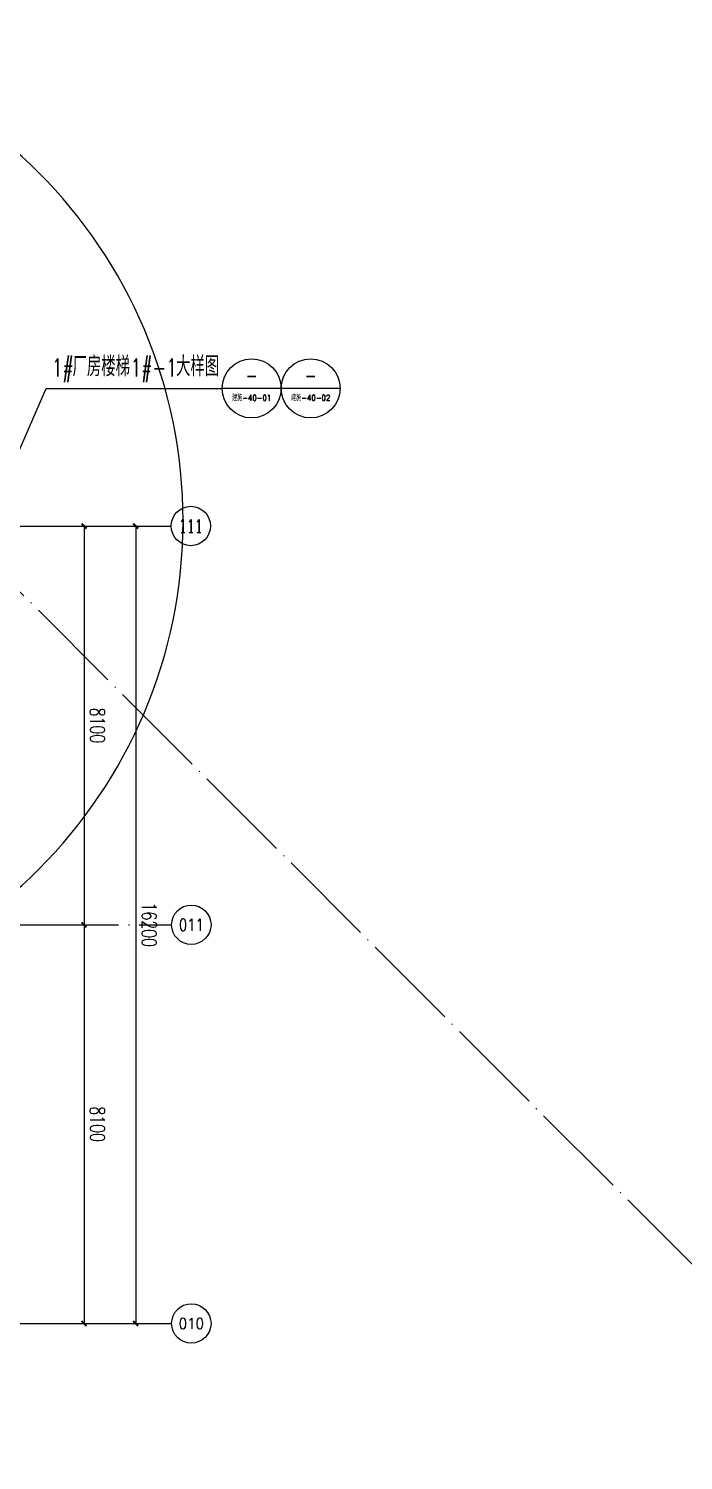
# Model space of a CAD drawing. Extents: x -1313754 to 847533, y 489853 to 941203.
# Drawn here: x -157341 to -144037, y 842840 to 871925 of the extents above; entities that cross this region are included whole.
import ezdxf
from ezdxf.enums import TextEntityAlignment as Align

# ---------------------------------------------------------------- set-up
doc = ezdxf.new("R2010")
doc.units = 0
doc.header["$LTSCALE"] = 1000
doc.header["$MEASUREMENT"] = 0
doc.linetypes.add('DOTE', pattern=[2.42, 2, -0.2, 0.02, -0.2])
doc.layers.get('Defpoints').update_dxf_attribs({"color": 210})
for name, color, linetype in [('A-AXIS-D', 1, 'Continuous'), ('A-AXIS-DOTE', 14, 'DOTE'), ('A-AXIS-DP', 126, 'Continuous'), ('A-AXIS-SYMB', 3, 'Continuous'), ('A-LIN-V', 9, 'Continuous'), ('AS-WALL', 40, 'Continuous'), ('PUB_TEXT', 7, 'Continuous'), ('SB_ZF消火栓', 10, 'Continuous')]:
    doc.layers.add(name, color=color, linetype=linetype)
doc.styles.add('_TCH_AXIS', font='COMPLEX', dxfattribs={"bigfont": 'GBCBIG'})
doc.styles.add('_TCH_DIM', font='SIMPLEX', dxfattribs={"bigfont": 'GBCBIG'})
doc.styles.add('_TCH_DIM_T3', font='SIMPLEX', dxfattribs={"width": 0.705882, "bigfont": 'GBCBIG'})
doc.styles.add('A-DIM_T3', font='SIMPLEX', dxfattribs={"width": 0.705882, "bigfont": 'GBCBIG'})
doc.dimstyles.new('_TCH_ARCH&&100', dxfattribs={"dimtxt": 297.5, "dimasz": 100, "dimexe": 100, "dimexo": 100, "dimgap": 126.25, "dimtad": 1, "dimdec": 0, "dimzin": 0, "dimdsep": 46, "dimtxsty": '_TCH_DIM_T3', "dimblk": 'ARCHTICK', "dimcen": 0.09, "dimclrt": 7, "dimazin": 2, "dimtfac": 1, "dimtdec": 0, "dimtix": 1, "dimtmove": 2, "dimatfit": 3, "dimfxl": 0, "dimtolj": 1, "dimtzin": 0, "dimarcsym": 0})
doc.dimstyles.new('A-DIM&&100', dxfattribs={"dimtxt": 297.5, "dimasz": 100, "dimexe": 100, "dimexo": 100, "dimgap": 126.25, "dimtad": 1, "dimdec": 0, "dimzin": 0, "dimdsep": 46, "dimtxsty": 'A-DIM_T3', "dimblk": 'ARCHTICK', "dimcen": 0.09, "dimclrt": 7, "dimazin": 2, "dimtfac": 1, "dimtdec": 0, "dimtix": 1, "dimtmove": 2, "dimatfit": 3, "dimfxl": 0, "dimtolj": 1, "dimtzin": 0, "dimarcsym": 0})

# ---------------------------------------------------------------- blocks, each defined once
blk = doc.blocks.new('_ArchTick')
at = {"color": 0, "linetype": 'ByBlock', "const_width": 0.4}
blk.add_lwpolyline([(-0.5, -0.5), (0.5, 0.5)], dxfattribs=at)
blk = doc.blocks.new('*D1359')
at = {"layer": 'A-AXIS-D', "color": 0, "lineweight": -2}
for p, q in [((63836, 57000), (64622, 57000)), ((64522, 57000), (64522, 48900)), ((63836, 48900), (64622, 48900))]:
    blk.add_line(p, q, dxfattribs=at)
at = {"layer": 'Defpoints', "color": 0}
for p in [(63736, 57000), (63736, 48900), (64522, 48900)]:
    blk.add_point(p, dxfattribs=at)
at = {"layer": 'A-AXIS-D', "color": 0, "lineweight": -2, "xscale": 100, "yscale": 100, "zscale": 100}
for p, rotation in [((64522, 57000), 90), ((64522, 48900), 270)]:
    blk.add_blockref('_ArchTick', p, dxfattribs=dict(at, rotation=rotation))
at = {"layer": 'A-AXIS-D', "color": 7, "insert": (64797, 52950), "char_height": 297.5, "attachment_point": 5, "rotation": 270, "style": 'A-DIM_T3'}
blk.add_mtext('\\A1;8100', dxfattribs=at)
blk = doc.blocks.new('*D1360')
at = {"layer": 'A-AXIS-D', "color": 0, "lineweight": -2}
for p, q in [((63836, 48900), (64622, 48900)), ((64522, 48900), (64522, 40800)), ((63836, 40800), (64622, 40800))]:
    blk.add_line(p, q, dxfattribs=at)
at = {"layer": 'Defpoints', "color": 0}
for p in [(63736, 48900), (63736, 40800), (64522, 40800)]:
    blk.add_point(p, dxfattribs=at)
at = {"layer": 'A-AXIS-D', "color": 0, "lineweight": -2, "xscale": 100, "yscale": 100, "zscale": 100}
for p, rotation in [((64522, 48900), 90), ((64522, 40800), 270)]:
    blk.add_blockref('_ArchTick', p, dxfattribs=dict(at, rotation=rotation))
at = {"layer": 'A-AXIS-D', "color": 7, "insert": (64797, 44850), "char_height": 297.5, "attachment_point": 5, "rotation": 270, "style": 'A-DIM_T3'}
blk.add_mtext('\\A1;8100', dxfattribs=at)
blk = doc.blocks.new('*D1370')
at = {"layer": 'A-AXIS-D', "color": 0, "lineweight": -2}
for p, q in [((63710, 57000), (65672, 57000)), ((65572, 57000), (65572, 40800)), ((63710, 40800), (65672, 40800))]:
    blk.add_line(p, q, dxfattribs=at)
at = {"layer": 'Defpoints', "color": 0}
for p in [(63610, 57000), (63610, 40800), (65572, 40800)]:
    blk.add_point(p, dxfattribs=at)
at = {"layer": 'A-AXIS-D', "color": 0, "lineweight": -2, "xscale": 100, "yscale": 100, "zscale": 100}
for p, rotation in [((65572, 57000), 90), ((65572, 40800), 270)]:
    blk.add_blockref('_ArchTick', p, dxfattribs=dict(at, rotation=rotation))
at = {"layer": 'A-AXIS-D', "color": 7, "insert": (65847, 48900), "char_height": 297.5, "attachment_point": 5, "rotation": 270, "style": '_TCH_DIM_T3'}
blk.add_mtext('\\A1;16200', dxfattribs=at)
blk = doc.blocks.new('3132')
at = {"layer": 'A-AXIS-SYMB'}
for p, q in [((-157752, 862854), (-156985, 864616)), ((-156985, 864616), (-153410, 864616)), ((-152210, 864616), (-153410, 864616)), ((-151010, 864616), (-152210, 864616))]:
    blk.add_line(p, q, dxfattribs=at)
for centre in [(-152810, 864616), (-151610, 864616)]:
    blk.add_circle(centre, 600, dxfattribs=at)
at = {"layer": 'PUB_TEXT', "style": '_TCH_DIM', "width": 0.705882}
for s, p in [('1#', (-156868, 864861)), ('1#-1', (-155268, 864861))]:
    blk.add_text(s, height=357, dxfattribs=at).set_placement(p)
at = {"layer": 'PUB_TEXT', "style": '_TCH_DIM'}
for s, p in [('厂房楼梯', (-156448, 864861)), ('大样图', (-154344, 864861))]:
    blk.add_text(s, height=405.1, dxfattribs=at).set_placement(p)
for s, height, width, p, p2 in [('-', 365, 0.777778, (-152931, 864704), (-152688, 864704)), ('-', 365, 0.777778, (-151731, 864704), (-151488, 864704)), ('建施-40-01', 120.6, 0.947735, (-153208, 864364), (-152411, 864364)), ('建施-40-02', 114.3, 0.947735, (-152010, 864368), (-151209, 864368))]:
    blk.add_text(s, height=height, dxfattribs=dict(at, width=width)).set_placement(p, p2, align=Align.FIT)
blk = doc.blocks.new('A$C5D961328')
at = {"layer": 'SB_ZF消火栓'}
blk.add_hatch(color=256, dxfattribs=at).paths.add_polyline_path([(0, 40), (700, 40), (700, 240)])
at = {"layer": 'A-LIN-V', "ltscale": 500}
blk.add_circle((350, 40), 10001, dxfattribs=at)
at = {"layer": 'SB_ZF消火栓'}
for p, q in [((700, 240), (0, 240)), ((0, 240), (0, 40)), ((700, 240), (0, 40)), ((0, 40), (700, 40)), ((700, 240), (700, 40))]:
    blk.add_line(p, q, dxfattribs=at)
at = {"layer": 'SB_ZF消火栓', "color": 1}
blk.add_circle((140, 140), 32.5, dxfattribs=at)
blk = doc.blocks.new('234243242332')
at = {"layer": 'SB_ZF消火栓', "xscale": -1, "rotation": 180}
blk.add_blockref('A$C5D961328', (-164554, 861963), dxfattribs=at)
blk = doc.blocks.new('dote')
at = {"layer": 'A-AXIS-D'}
for centre in [(66691.5, 57001.1), (66701.5, 48901.1), (66701.5, 40801.1)]:
    blk.add_circle(centre, 400, dxfattribs=at)
at = {"layer": 'A-AXIS-DOTE'}
for p, q in [((46282.2, 57000), (66291.5, 57000)), ((61882.2, 57000), (91882.2, 27000)), ((46282.2, 48900), (66301.5, 48900)), ((46282.2, 40800), (66301.5, 40800))]:
    blk.add_line(p, q, dxfattribs=at)
at = {"layer": 'PUB_TEXT', "style": '_TCH_AXIS'}
for s, height, p, p2 in [('111', 265.5, (66445, 56868.4), (66938, 56868.4)), ('011', 241.21, (66448.8, 48780.5), (66954.2, 48780.5)), ('010', 220.59, (66444.1, 40690.8), (66958.8, 40690.8))]:
    blk.add_text(s, height=height, dxfattribs=at).set_placement(p, p2, align=Align.FIT)
at = {"layer": 'A-AXIS-D'}
for base, p1, p2, dimstyle, picture, middle in [((65571.9, 40800), (63610, 57000), (63610, 40800), '_TCH_ARCH&&100', '*D1370', (65846.9, 48900)), ((64522.2, 48900), (63735.8, 57000), (63735.8, 48900), 'A-DIM&&100', '*D1359', (64797.2, 52950)), ((64522.2, 40800), (63735.8, 48900), (63735.8, 40800), 'A-DIM&&100', '*D1360', (64797.2, 44850))]:
    dim = blk.add_linear_dim(base=base, p1=p1, p2=p2, angle=270, dimstyle=dimstyle, override={"dimgap": 0}, dxfattribs=at)
    dim.commit()
    dim.dimension.update_dxf_attribs({"geometry": picture, "text_midpoint": middle, "dimtype": 161, "text_rotation": 270})

msp = doc.modelspace()

# ---------------------------------------------------------------- block references
at = {"layer": 'A-AXIS-DP'}
msp.add_blockref('3132', (0, 0), dxfattribs=at)
at = {"layer": 'AS-WALL'}
msp.add_blockref('dote', (-220736.4, 804820), dxfattribs=at)
at = {"layer": 'SB_ZF消火栓', "linetype": 'Continuous'}
msp.add_blockref('234243242332', (0, 0), dxfattribs=at)

doc.saveas('drawing.dxf')
